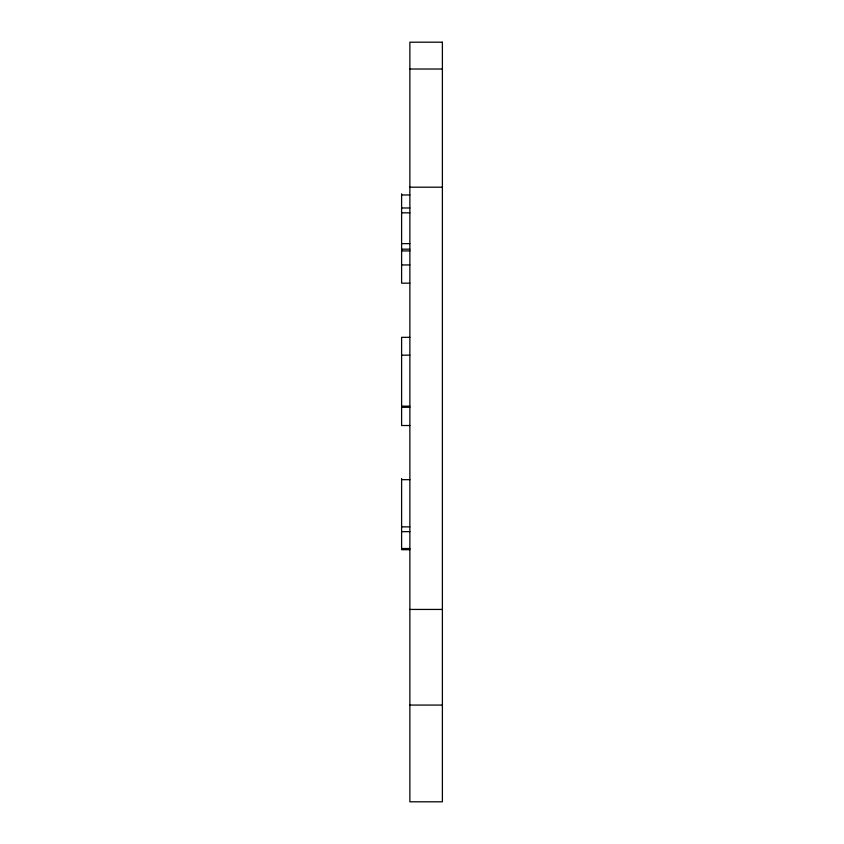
<?xml version="1.0" encoding="UTF-8"?>
<svg xmlns="http://www.w3.org/2000/svg" width="844" height="844" viewBox="0 0 844 844"><rect width="100%" height="100%" fill="white"/><g stroke="black" fill="none" stroke-linecap="round" stroke-linejoin="round"><path stroke-width="1.27" d="M409.867 69.018L442.393 69.018M409.867 187.199L442.393 187.199M401.607 194.975L409.867 194.975M401.607 207.983L409.867 207.983M401.607 212.825L409.867 212.825M401.607 243.631L409.867 243.631M401.607 249.17L409.867 249.17M401.607 250.911L409.867 250.911M401.607 264.953L409.867 264.953M409.867 283.173L401.607 283.173L401.607 193.803M409.867 337.326L401.607 337.326L401.607 425.524L409.867 425.524M401.607 355.166L409.867 355.166M401.607 406.175L409.867 406.175M401.607 407.293L409.867 407.293M401.607 479.666L409.867 479.666M401.607 526.867L409.867 526.867M401.607 531.657L409.867 531.657M401.607 548.516L409.867 548.516M409.867 549.697L401.607 549.697L401.607 478.495M409.867 609.431L442.393 609.431M409.867 705.067L442.393 705.067M442.393 42.2L409.867 42.2L409.867 801.8L442.393 801.8L442.393 42.2"/></g></svg>
